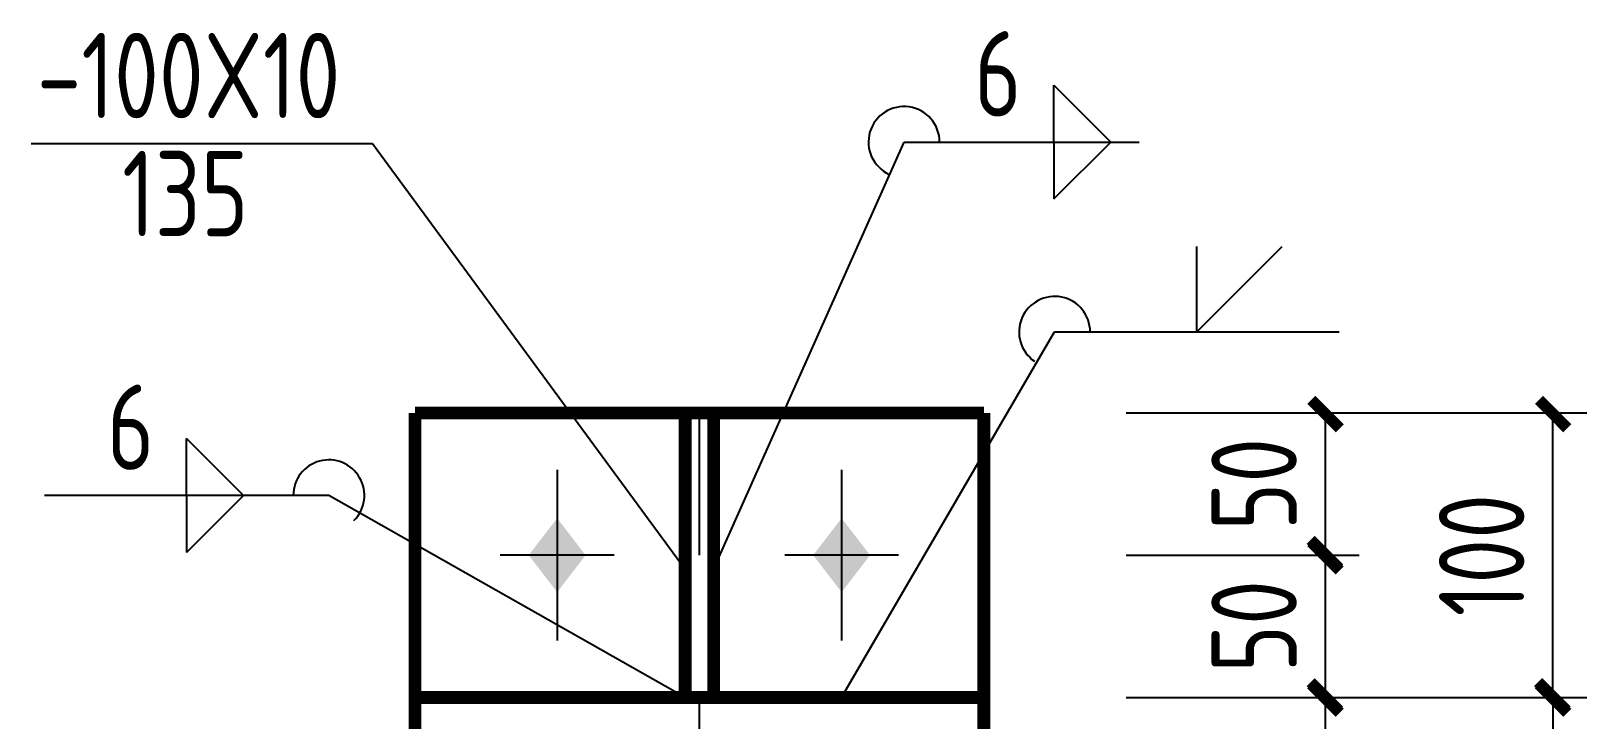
# Model space of a CAD drawing. Header units: millimetres. Extents: x 866309 to 879639, y 39442 to 44891.
# Drawn here: x 877584.9 to 877639.6, y 39581.3 to 39605.5 of the extents above; entities that cross this region are included whole.
import ezdxf

# ---------------------------------------------------------------- set-up
doc = ezdxf.new("R2010")
doc.units = ezdxf.units.MM
doc.header["$LTSCALE"] = 1000
doc.header["$MEASUREMENT"] = 0
doc.linetypes.add('CENTER', pattern=[2, 1.25, -0.25, 0.25, -0.25])
doc.linetypes.add('DOTE', pattern=[2.42, 2, -0.2, 0.02, -0.2])
for name, color, linetype in [('10', 7, 'Continuous'), ('1000', 2, 'Continuous'), ('DIM', 7, 'Continuous'), ('DOTE', 1, 'DOTE'), ('尺寸标注', 7, 'Continuous'), ('焊缝标注', 3, 'Continuous'), ('钢板标注', 253, 'Continuous')]:
    doc.layers.add(name, color=color, linetype=linetype)
doc.styles.add('GBHZ', font='gbenor.shx', dxfattribs={"width": 0.9, "bigfont": 'gbcbig.shx'})
doc.dimstyles.new('Y10', dxfattribs={"dimscale": 0, "dimtxt": 3, "dimasz": 0.01, "dimexe": 1.2, "dimexo": 1, "dimgap": 1, "dimtad": 1, "dimdec": 0, "dimlfac": 10, "dimzin": 0, "dimdsep": 46, "dimtxsty": 'GBHZ', "dimblk1": 'DX', "dimblk2": 'DX', "dimsah": 1, "dimcen": 0.09, "dimdle": 1, "dimadec": 0, "dimazin": 0, "dimtfac": 1, "dimtdec": 0, "dimtix": 1, "dimtmove": 2, "dimatfit": 3, "dimldrblk": 'DX', "dimfxl": 0, "dimtolj": 1, "dimtzin": 0, "dimarcsym": 0})

# ---------------------------------------------------------------- blocks, each defined once
blk = doc.blocks.new('DX')
at = {"color": 0, "linetype": 'ByBlock', "const_width": 40}
blk.add_lwpolyline([(-53.8, -51.2), (46.2, 48.8)], dxfattribs=at)
blk = doc.blocks.new('*D2322')
at = {"layer": 'Defpoints', "color": 0, "linetype": 'ByBlock', "transparency": 16777216}
for p in [(877622.746, 39592.041, -3), (877622.441, 39587.041, -3), (877630.441, 39587.041)]:
    blk.add_point(p, dxfattribs=at)
at = {"layer": 'DIM', "color": 0, "linetype": 'ByBlock', "lineweight": -2, "transparency": 16777216}
for p, q in [((877623.746, 39592.041), (877631.641, 39592.041)), ((877630.441, 39592.031), (877630.441, 39587.051)), ((877623.441, 39587.041), (877631.641, 39587.041))]:
    blk.add_line(p, q, dxfattribs=at)
at = {"layer": 'DIM', "color": 0, "linetype": 'ByBlock', "lineweight": -2, "transparency": 16777216, "xscale": 0.01, "yscale": 0.01, "zscale": 0.01}
for p, rotation in [((877630.441, 39592.041), 90), ((877630.441, 39587.041), 270)]:
    blk.add_blockref('DX', p, dxfattribs=dict(at, rotation=rotation))
at = {"layer": 'DIM', "color": 0, "linetype": 'ByBlock', "transparency": 16777216, "insert": (877627.941, 39589.541), "char_height": 3, "attachment_point": 5, "rotation": 90, "style": 'GBHZ'}
blk.add_mtext('\\A1;50', dxfattribs=at)
blk = doc.blocks.new('*D2323')
at = {"layer": 'Defpoints', "color": 0, "linetype": 'ByBlock', "transparency": 16777216}
for p in [(877622.441, 39587.041, -3), (877622.441, 39582.041, -3), (877630.441, 39582.041)]:
    blk.add_point(p, dxfattribs=at)
at = {"layer": 'DIM', "color": 0, "linetype": 'ByBlock', "lineweight": -2, "transparency": 16777216}
for p, q in [((877623.441, 39587.041), (877631.641, 39587.041)), ((877630.441, 39587.031), (877630.441, 39582.051)), ((877623.441, 39582.041), (877631.641, 39582.041))]:
    blk.add_line(p, q, dxfattribs=at)
at = {"layer": 'DIM', "color": 0, "linetype": 'ByBlock', "lineweight": -2, "transparency": 16777216, "xscale": 0.01, "yscale": 0.01, "zscale": 0.01}
for p, rotation in [((877630.441, 39587.041), 90), ((877630.441, 39582.041), 270)]:
    blk.add_blockref('DX', p, dxfattribs=dict(at, rotation=rotation))
at = {"layer": 'DIM', "color": 0, "linetype": 'ByBlock', "transparency": 16777216, "insert": (877627.941, 39584.541), "char_height": 3, "attachment_point": 5, "rotation": 90, "style": 'GBHZ'}
blk.add_mtext('\\A1;50', dxfattribs=at)
blk = doc.blocks.new('*D2324')
at = {"layer": 'Defpoints', "color": 0, "linetype": 'ByBlock', "transparency": 16777216}
for p in [(877622.441, 39582.041, -3), (877622.441, 39576.041), (877630.441, 39576.041)]:
    blk.add_point(p, dxfattribs=at)
at = {"layer": 'DIM', "color": 0, "linetype": 'ByBlock', "lineweight": -2, "transparency": 16777216}
for p, q in [((877623.441, 39582.041), (877631.641, 39582.041)), ((877630.441, 39582.031), (877630.441, 39576.051)), ((877623.441, 39576.041), (877631.641, 39576.041))]:
    blk.add_line(p, q, dxfattribs=at)
at = {"layer": 'DIM', "color": 0, "linetype": 'ByBlock', "lineweight": -2, "transparency": 16777216, "xscale": 0.01, "yscale": 0.01, "zscale": 0.01}
for p, rotation in [((877630.441, 39582.041), 90), ((877630.441, 39576.041), 270)]:
    blk.add_blockref('DX', p, dxfattribs=dict(at, rotation=rotation))
at = {"layer": 'DIM', "color": 0, "linetype": 'ByBlock', "transparency": 16777216, "insert": (877627.941, 39579.041), "char_height": 3, "attachment_point": 5, "rotation": 90, "style": 'GBHZ'}
blk.add_mtext('\\A1;60', dxfattribs=at)
blk = doc.blocks.new('*D2332')
at = {"layer": 'Defpoints', "color": 0, "linetype": 'ByBlock', "transparency": 16777216}
for p in [(877630.441, 39582.041, -3), (877622.441, 39532.041, -3), (877638.441, 39532.041)]:
    blk.add_point(p, dxfattribs=at)
at = {"layer": 'DIM', "color": 0, "linetype": 'ByBlock', "lineweight": -2, "transparency": 16777216}
for p, q in [((877631.441, 39582.041), (877639.641, 39582.041)), ((877638.441, 39582.031), (877638.441, 39532.051)), ((877623.441, 39532.041), (877639.641, 39532.041))]:
    blk.add_line(p, q, dxfattribs=at)
at = {"layer": 'DIM', "color": 0, "linetype": 'ByBlock', "lineweight": -2, "transparency": 16777216, "xscale": 0.01, "yscale": 0.01, "zscale": 0.01}
for p, rotation in [((877638.441, 39582.041), 90), ((877638.441, 39532.041), 270)]:
    blk.add_blockref('DX', p, dxfattribs=dict(at, rotation=rotation))
at = {"layer": 'DIM', "color": 0, "linetype": 'ByBlock', "transparency": 16777216, "insert": (877635.941, 39557.041), "char_height": 3, "attachment_point": 5, "rotation": 90, "style": 'GBHZ'}
blk.add_mtext('\\A1;500', dxfattribs=at)
blk = doc.blocks.new('*D2334')
at = {"layer": 'Defpoints', "color": 0, "linetype": 'ByBlock', "transparency": 16777216}
for p in [(877622.441, 39592.041, -3), (877638.441, 39592.041), (877623.441, 39582.041)]:
    blk.add_point(p, dxfattribs=at)
at = {"layer": 'DIM', "color": 0, "linetype": 'ByBlock', "lineweight": -2, "transparency": 16777216}
for p, q in [((877623.441, 39592.041), (877639.641, 39592.041)), ((877638.441, 39582.051), (877638.441, 39592.031)), ((877624.441, 39582.041), (877639.641, 39582.041))]:
    blk.add_line(p, q, dxfattribs=at)
at = {"layer": 'DIM', "color": 0, "linetype": 'ByBlock', "lineweight": -2, "transparency": 16777216, "xscale": 0.01, "yscale": 0.01, "zscale": 0.01}
for p, rotation in [((877638.441, 39592.041), 90), ((877638.441, 39582.041), 270)]:
    blk.add_blockref('DX', p, dxfattribs=dict(at, rotation=rotation))
at = {"layer": 'DIM', "color": 0, "linetype": 'ByBlock', "transparency": 16777216, "insert": (877635.941, 39587.041), "char_height": 3, "attachment_point": 5, "rotation": 90, "style": 'GBHZ'}
blk.add_mtext('\\A1;100', dxfattribs=at)

msp = doc.modelspace()

# ---------------------------------------------------------------- linework, layer by layer
at = {"layer": '10', "color": 253}
for p, q in [((877603.441, 39590.041, -3), (877603.441, 39584.041, -3)), ((877613.441, 39590.041, -3), (877613.441, 39584.041, -3)), ((877605.441, 39587.041, -3), (877601.441, 39587.041, -3)), ((877615.441, 39587.041, -3), (877611.441, 39587.041, -3))]:
    msp.add_line(p, q, dxfattribs=at)
at = {"layer": '10'}
for points in [[(877603.441, 39588.341, -3), (877602.441, 39587.041, -3), (877604.441, 39587.041, -3), (877603.441, 39585.741, -3)], [(877613.441, 39588.341, -3), (877612.441, 39587.041, -3), (877614.441, 39587.041, -3), (877613.441, 39585.741, -3)]]:
    msp.add_solid(points, dxfattribs=at)
at = {"layer": '1000', "const_width": 0.45, "elevation": -3}
for points in [[(877618.441, 39592.041), (877598.441, 39592.041)], [(877598.441, 39592.041), (877598.441, 39522.041)], [(877607.941, 39592.041), (877607.941, 39582.041)], [(877608.941, 39582.041), (877608.941, 39592.041)], [(877618.441, 39522.041), (877618.441, 39592.041)]]:
    msp.add_lwpolyline(points, dxfattribs=at)
at = {"layer": 'DOTE', "linetype": 'CENTER', "ltscale": 0.02}
msp.add_line((877608.441, 39517.041, -3), (877608.441, 39597.041, -3), dxfattribs=at)
at = {"layer": '尺寸标注', "color": 3, "const_width": 0.45, "elevation": -3}
msp.add_lwpolyline([(877618.441, 39582.041), (877598.441, 39582.041)], dxfattribs=at)
at = {"layer": '焊缝标注'}
for p, q in [((877620.903, 39603.563, -3), (877622.903, 39601.563, -3)), ((877620.903, 39601.563, -3), (877620.903, 39603.563, -3)), ((877608.941, 39586.541, -3), (877615.636, 39601.563, -3)), ((877615.636, 39601.563, -3), (877623.903, 39601.563, -3)), ((877620.903, 39599.563, -3), (877622.903, 39601.563, -3)), ((877620.903, 39601.563, -3), (877620.903, 39599.563, -3)), ((877625.93, 39594.887, -3), (877625.93, 39597.887, -3)), ((877625.93, 39594.887, -3), (877628.93, 39597.887, -3)), ((877613.441, 39582.041, -3), (877620.93, 39594.887, -3)), ((877620.93, 39594.887, -3), (877630.93, 39594.887, -3)), ((877592.414, 39589.141, -3), (877590.414, 39591.141, -3)), ((877590.414, 39589.141, -3), (877590.414, 39591.141, -3)), ((877595.414, 39589.141, -3), (877585.414, 39589.141, -3)), ((877592.414, 39589.141, -3), (877590.414, 39587.141, -3)), ((877590.414, 39589.141, -3), (877590.414, 39587.141, -3)), ((877607.941, 39582.041, -3), (877595.414, 39589.141, -3))]:
    msp.add_line(p, q, dxfattribs=at)
for centre, start, end in [((877615.636, 39601.563, -3), 0, 245.2504), ((877620.93, 39594.887, -3), 0, 235.4887), ((877595.414, 39589.141, -3), 314.9315, 180)]:
    msp.add_arc(centre, 1.25, start, end, dxfattribs=at)
at = {"layer": '钢板标注'}
for p, q in [((877596.947, 39601.502, -3), (877584.947, 39601.502, -3)), ((877607.941, 39586.541, -3), (877596.947, 39601.502, -3))]:
    msp.add_line(p, q, dxfattribs=at)
at = {"layer": '钢板标注', "const_width": 0.1, "elevation": -3}
msp.add_lwpolyline([(877607.991, 39586.541, 1), (877607.891, 39586.541, 1), (877607.991, 39586.541, 1)], format="xyb", close=True, dxfattribs=at)

# ---------------------------------------------------------------- texts
at = {"layer": '焊缝标注', "style": 'GBHZ', "width": 0.9}
for p in [(877618.103, 39602.463, -3), (877587.614, 39590.041, -3)]:
    msp.add_text('6', height=3, dxfattribs=at).set_placement(p)
at = {"layer": '钢板标注', "style": 'GBHZ', "width": 0.9}
for s, p in [('-100X10', (877585.147, 39602.402, -3)), ('135', (877588.147, 39598.252, -3))]:
    msp.add_text(s, height=3, dxfattribs=at).set_placement(p)

# ---------------------------------------------------------------- dimensions: what is measured, and where the dimension line sits
at = {"layer": 'DIM', "color": 2, "linetype": 'ByBlock'}
for base, p1, p2, angle, picture, middle in [((877630.441, 39587.041), (877622.746, 39592.041, -3), (877622.441, 39587.041, -3), 90, '*D2322', (877627.941, 39589.541)), ((877638.441, 39592.041), (877623.441, 39582.041), (877622.441, 39592.041, -3), 270, '*D2334', (877635.941, 39587.041)), ((877630.441, 39582.041), (877622.441, 39587.041, -3), (877622.441, 39582.041, -3), 90, '*D2323', (877627.941, 39584.541)), ((877630.441, 39576.041), (877622.441, 39582.041, -3), (877622.441, 39576.041), 90, '*D2324', (877627.941, 39579.041)), ((877638.441, 39532.041), (877630.441, 39582.041, -3), (877622.441, 39532.041, -3), 90, '*D2332', (877635.941, 39557.041))]:
    dim = msp.add_linear_dim(base=base, p1=p1, p2=p2, angle=angle, dimstyle='Y10', override={"dimscale": 1}, dxfattribs=at)
    dim.commit()
    dim.dimension.update_dxf_attribs({"geometry": picture, "text_midpoint": middle})

doc.saveas('drawing.dxf')
